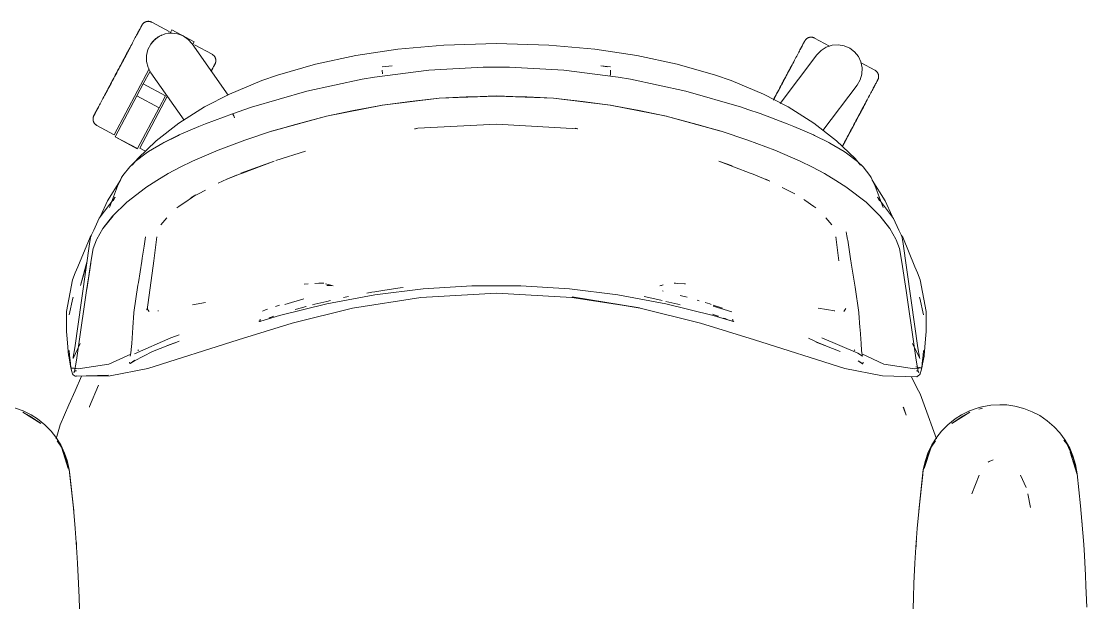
# Model space of a CAD drawing. Header units: millimetres. Extents: x 79795 to 317870, y -36033 to 97293.
# Drawn here: x 165302 to 165894, y 22833 to 23156 of the extents above; entities that cross this region are included whole.
import ezdxf

# ---------------------------------------------------------------- set-up
doc = ezdxf.new("R2010")
doc.units = ezdxf.units.MM
doc.header["$MEASUREMENT"] = 0
doc.layers.add('G-IMPT', color=8, linetype='CONTINUOUS', lineweight=9)
doc.layers.add('I-FURN', color=8, linetype='CONTINUOUS', lineweight=9)

msp = doc.modelspace()

# ---------------------------------------------------------------- linework, layer by layer
at = {"layer": 'G-IMPT'}
for p, q in [((165511.24, 23140.75), (165536.81, 23143.01)), ((165536.81, 23143.01), (165565.95, 23143.86)), ((165565.95, 23143.86), (165595.09, 23143.01)), ((165595.09, 23143.01), (165620.66, 23140.75)), ((165465.45, 23132.44), (165487.82, 23137.26)), ((165487.82, 23137.26), (165511.24, 23140.75)), ((165620.66, 23140.75), (165644.08, 23137.26)), ((165666.44, 23132.44), (165644.08, 23137.26)), ((165444.21, 23126.27), (165465.45, 23132.44)), ((165502.53, 23130.85), (165507.95, 23131.5)), ((165558.64, 23130.62), (165528.43, 23129.01)), ((165558.64, 23130.62), (165565.95, 23130.72)), ((165573.26, 23130.62), (165565.95, 23130.72)), ((165573.26, 23130.62), (165603.46, 23129.01)), ((165629.36, 23130.85), (165623.95, 23131.5)), ((165627.72, 23130.93), (165623.95, 23131.5)), ((165687.69, 23126.27), (165666.44, 23132.44)), ((165444.21, 23126.27), (165435.48, 23123.19)), ((165460.55, 23117.35), (165491.34, 23124.01)), ((165498.26, 23125.2), (165491.34, 23124.01)), ((165528.43, 23129.01), (165498.26, 23125.2)), ((165502.58, 23126.99), (165502.5, 23129.08)), ((165502.5, 23129.08), (165502.5, 23128.97)), ((165603.46, 23129.01), (165633.63, 23125.2)), ((165629.28, 23125.75), (165629.32, 23126.99)), ((165629.4, 23129.08), (165629.32, 23126.99)), ((165629.4, 23129.08), (165629.39, 23128.97)), ((165633.63, 23125.2), (165640.55, 23124.01)), ((165640.55, 23124.01), (165671.34, 23117.35)), ((165696.42, 23123.19), (165687.69, 23126.27)), ((165435.48, 23123.19), (165417.5, 23115.68)), ((165696.42, 23123.19), (165714.39, 23115.68)), ((165403.73, 23108.59), (165417.5, 23115.68)), ((165460.55, 23117.35), (165429.73, 23108.4)), ((165534.13, 23113.49), (165502.54, 23109.66)), ((165534.17, 23113.45), (165502.62, 23109.66)), ((165534.17, 23113.45), (165518.1, 23111.61)), ((165534.13, 23113.49), (165565.95, 23114.82)), ((165534.17, 23113.45), (165565.95, 23114.59)), ((165549.07, 23114.12), (165534.17, 23113.45)), ((165549.07, 23114.12), (165565.95, 23114.59)), ((165565.95, 23114.82), (165597.77, 23113.49)), ((165597.73, 23113.45), (165565.95, 23114.59)), ((165582.83, 23114.12), (165565.95, 23114.59)), ((165597.73, 23113.45), (165582.83, 23114.12)), ((165613.8, 23111.61), (165597.73, 23113.45)), ((165597.73, 23113.45), (165629.28, 23109.66)), ((165597.77, 23113.49), (165629.36, 23109.66)), ((165702.17, 23108.4), (165671.34, 23117.35)), ((165714.39, 23115.68), (165728.17, 23108.59)), ((165389.43, 23099.61), (165403.73, 23108.59)), ((165419.19, 23104.8), (165426.12, 23107.21)), ((165429.73, 23108.4), (165426.12, 23107.21)), ((165471.49, 23103.49), (165502.62, 23109.66)), ((165471.49, 23103.49), (165502.54, 23109.66)), ((165471.49, 23103.49), (165486.51, 23106.56)), ((165502.62, 23109.66), (165486.51, 23106.56)), ((165502.62, 23109.66), (165518.1, 23111.61)), ((165613.8, 23111.61), (165629.28, 23109.66)), ((165629.28, 23109.66), (165645.39, 23106.56)), ((165629.28, 23109.66), (165660.52, 23103.45)), ((165660.52, 23103.45), (165629.36, 23109.66)), ((165660.41, 23103.49), (165645.39, 23106.56)), ((165702.17, 23108.4), (165705.78, 23107.21)), ((165712.6, 23104.87), (165705.78, 23107.21)), ((165728.17, 23108.59), (165742.47, 23099.61)), ((165404.23, 23099.27), (165419.19, 23104.84)), ((165419.19, 23104.84), (165419.32, 23104.8)), ((165419.32, 23104.8), (165419.19, 23104.8)), ((165419.32, 23104.8), (165419.59, 23104.4)), ((165419.32, 23104.8), (165419.37, 23104.79)), ((165419.59, 23104.4), (165419.37, 23104.79)), ((165419.97, 23103.57), (165419.59, 23104.4)), ((165419.69, 23104.22), (165419.59, 23104.4)), ((165419.97, 23103.57), (165419.69, 23104.22)), ((165419.97, 23103.57), (165420.4, 23102.52)), ((165419.97, 23103.57), (165420.17, 23103.11)), ((165420.4, 23102.52), (165420.17, 23103.11)), ((165471.49, 23103.49), (165440.99, 23095.1)), ((165471.49, 23103.49), (165441.08, 23095.06)), ((165454.24, 23098.83), (165471.49, 23103.49)), ((165677.65, 23098.83), (165660.41, 23103.49)), ((165660.41, 23103.49), (165690.82, 23095.06)), ((165660.41, 23103.49), (165690.91, 23095.1)), ((165712.6, 23104.87), (165727.67, 23099.27)), ((165389.43, 23099.61), (165376.83, 23089.81)), ((165389.59, 23093.02), (165400.55, 23097.79)), ((165400.55, 23097.79), (165404.23, 23099.27)), ((165440.99, 23095.1), (165426.08, 23090.1)), ((165454.24, 23098.83), (165441.08, 23095.06)), ((165522.22, 23096.72), (165520.44, 23096.46)), ((165520.67, 23096.44), (165520.92, 23096.49)), ((165522.22, 23096.72), (165520.92, 23096.49)), ((165565.95, 23099.05), (165522.22, 23096.72)), ((165565.95, 23098.99), (165522.22, 23096.72)), ((165565.95, 23098.99), (165611.29, 23096.49)), ((165611.29, 23096.49), (165609.68, 23096.72)), ((165609.68, 23096.72), (165610.98, 23096.49)), ((165611.23, 23096.44), (165610.98, 23096.49)), ((165677.65, 23098.83), (165690.82, 23095.06)), ((165705.82, 23090.1), (165690.91, 23095.1)), ((165731.35, 23097.79), (165727.67, 23099.27)), ((165742.31, 23093.02), (165731.35, 23097.79)), ((165742.47, 23099.61), (165755.07, 23089.81)), ((165366.54, 23079.85), (165376.83, 23089.81)), ((165380.53, 23088.49), (165372.54, 23083.76)), ((165389.59, 23093.02), (165380.53, 23088.49)), ((165389.14, 23092.8), (165380.53, 23088.49)), ((165380.53, 23088.49), (165381.13, 23088.79)), ((165389.59, 23093.02), (165381.13, 23088.79)), ((165389.14, 23092.8), (165389.59, 23093.02)), ((165411.2, 23084.64), (165426.08, 23090.1)), ((165705.82, 23090.1), (165720.7, 23084.64)), ((165742.31, 23093.02), (165742.75, 23092.8)), ((165750.76, 23088.79), (165742.75, 23092.8)), ((165750.76, 23088.79), (165751.36, 23088.49)), ((165751.36, 23088.49), (165759.36, 23083.76)), ((165765.36, 23079.85), (165755.07, 23089.81)), ((165365.12, 23078.18), (165371.25, 23082.89)), ((165371.25, 23082.89), (165372.54, 23083.76)), ((165411.2, 23084.64), (165396.97, 23078.46)), ((165459.81, 23084.04), (165443.32, 23078.78)), ((165459.81, 23084.04), (165456.37, 23082.96)), ((165720.7, 23084.64), (165734.93, 23078.46)), ((165760.65, 23082.89), (165759.36, 23083.76)), ((165766.78, 23078.18), (165760.65, 23082.89)), ((165365.12, 23078.18), (165362.09, 23075.28)), ((165363.54, 23076.17), (165366.54, 23079.85)), ((165390.24, 23075.07), (165396.97, 23078.46)), ((165442.33, 23078.51), (165423.93, 23071.69)), ((165442.33, 23078.51), (165424.88, 23071.79)), ((165689.57, 23078.51), (165697, 23075.78)), ((165689.57, 23078.51), (165707.01, 23071.79)), ((165741.65, 23075.07), (165734.93, 23078.46)), ((165765.36, 23079.85), (165768.36, 23076.17)), ((165769.81, 23075.28), (165766.78, 23078.18)), ((165357.62, 23069.28), (165358.23, 23070.42)), ((165358.23, 23070.42), (165362.09, 23075.28)), ((165377.23, 23067.74), (165383.45, 23071.5)), ((165390.24, 23075.07), (165383.45, 23071.5)), ((165416.08, 23068.41), (165423.16, 23071.13)), ((165416.08, 23068.41), (165421.52, 23070.72)), ((165424.88, 23071.79), (165423.16, 23071.13)), ((165707.01, 23071.79), (165708.74, 23071.13)), ((165708.74, 23071.13), (165718.07, 23067.41)), ((165741.65, 23075.07), (165748.44, 23071.5)), ((165754.67, 23067.74), (165748.44, 23071.5)), ((165773.67, 23070.42), (165769.81, 23075.28)), ((165773.67, 23070.42), (165774.28, 23069.28)), ((165356.92, 23067.93), (165349.8, 23056.48)), ((165350.86, 23052.71), (165355.37, 23064.62)), ((165356.44, 23066.84), (165355.37, 23064.62)), ((165357.62, 23069.28), (165356.44, 23066.84)), ((165356.92, 23067.93), (165357.42, 23068.69)), ((165377.23, 23067.74), (165371.13, 23063.85)), ((165411.23, 23066.21), (165416.08, 23068.41)), ((165718.07, 23067.41), (165715.82, 23068.41)), ((165754.67, 23067.74), (165760.77, 23063.85)), ((165774.28, 23069.28), (165775.46, 23066.84)), ((165782.1, 23056.48), (165774.97, 23067.93)), ((165775.46, 23066.84), (165776.53, 23064.62)), ((165781.04, 23052.71), (165776.53, 23064.62)), ((165360.44, 23055.66), (165370.87, 23063.68)), ((165370.87, 23063.68), (165371.13, 23063.85)), ((165398.86, 23059.65), (165395.1, 23057.1)), ((165404.19, 23062.34), (165396.08, 23058.15)), ((165398.86, 23059.65), (165396.08, 23058.15)), ((165731.9, 23060.23), (165724.93, 23063.78)), ((165760.77, 23063.85), (165761.03, 23063.68)), ((165771.46, 23055.66), (165761.03, 23063.68)), ((165354.09, 23058.37), (165345.18, 23046.72)), ((165349.8, 23056.48), (165345.82, 23047.85)), ((165352.53, 23047.93), (165360.44, 23055.66)), ((165354.09, 23058.37), (165352.98, 23056.42)), ((165389.39, 23053.21), (165388.29, 23052.46)), ((165394.52, 23056.7), (165389.39, 23053.21)), ((165395.1, 23057.1), (165394.52, 23056.7)), ((165737.38, 23056.7), (165736.8, 23057.1)), ((165742.51, 23053.21), (165737.38, 23056.7)), ((165742.51, 23053.21), (165743.61, 23052.46)), ((165771.46, 23055.66), (165779.36, 23047.93)), ((165777.81, 23058.37), (165778.97, 23056.33)), ((165777.81, 23058.37), (165786.75, 23046.66)), ((165786.08, 23047.85), (165782.1, 23056.48)), ((165345.18, 23046.72), (165342.11, 23040.14)), ((165352.53, 23047.93), (165347.12, 23040.96)), ((165347.44, 23041.19), (165352.84, 23048.14)), ((165352.84, 23048.14), (165350.03, 23044.56)), ((165382.76, 23046.94), (165379.42, 23043.03)), ((165749.14, 23046.94), (165752.48, 23043.03)), ((165779.06, 23048.14), (165784.46, 23041.19)), ((165779.06, 23048.14), (165781.87, 23044.56)), ((165784.78, 23040.96), (165779.36, 23047.93)), ((165789.79, 23040.14), (165786.75, 23046.66)), ((165347.12, 23040.96), (165343.83, 23035.13)), ((165347.44, 23041.19), (165350.03, 23044.56)), ((165784.46, 23041.19), (165781.87, 23044.56)), ((165784.78, 23040.96), (165788.07, 23035.13)), ((165340.06, 23036.22), (165333.26, 23019.77)), ((165339.9, 23033.78), (165340.54, 23036.77)), ((165340.83, 23037.39), (165340.06, 23036.22)), ((165342.11, 23040.14), (165340.54, 23036.77)), ((165343.61, 23034.71), (165343.83, 23035.13)), ((165370.12, 23031.27), (165370.87, 23036.34)), ((165375.48, 23023.08), (165377.25, 23036.44)), ((165377.25, 23036.44), (165377.11, 23035.97)), ((165756.42, 23023.08), (165754.64, 23036.44)), ((165754.64, 23036.44), (165754.79, 23035.97)), ((165760.34, 23039.12), (165760.8, 23036.96)), ((165760.8, 23036.96), (165761.23, 23034.97)), ((165761.3, 23034.51), (165761.23, 23034.97)), ((165788.07, 23035.13), (165788.29, 23034.71)), ((165789.79, 23040.14), (165791.35, 23036.77)), ((165791.07, 23037.39), (165791.84, 23036.22)), ((165792, 23033.78), (165791.35, 23036.77)), ((165791.84, 23036.22), (165798.64, 23019.77)), ((165333.22, 22986.57), (165339.9, 23033.78)), ((165341.86, 23029.91), (165340.56, 23022.24)), ((165343.61, 23034.71), (165341.86, 23029.91)), ((165370.12, 23031.27), (165369.06, 23024.43)), ((165763.1, 23022.78), (165761.3, 23034.51)), ((165790.04, 23029.91), (165788.29, 23034.71)), ((165790.04, 23029.91), (165791.34, 23022.24)), ((165798.68, 22986.57), (165792, 23033.78)), ((165369.06, 23024.43), (165368.8, 23022.77)), ((165375.48, 23023.08), (165371.74, 22995.75)), ((165333.26, 23019.77), (165331.87, 23016.4)), ((165334.77, 23009.36), (165338.28, 23022.31)), ((165334.77, 23009.36), (165338.02, 23020.86)), ((165338.17, 23006.48), (165340.49, 23021.67)), ((165338.26, 23007.08), (165340.56, 23022.24)), ((165338.26, 23007.08), (165340.49, 23021.67)), ((165366.93, 23011), (165368.8, 23022.77)), ((165763.1, 23022.78), (165763.2, 23022.17)), ((165763.28, 23021.66), (165763.2, 23022.17)), ((165765.39, 23008.31), (165763.28, 23021.66)), ((165793.73, 23006.48), (165791.34, 23022.24)), ((165798.64, 23019.77), (165800.03, 23016.4)), ((165327.04, 22994.85), (165330.28, 23012.54)), ((165330.28, 23012.54), (165331.87, 23016.4)), ((165801.62, 23012.54), (165800.03, 23016.4)), ((165804.86, 22994.85), (165801.62, 23012.54)), ((165338.17, 23006.48), (165333.61, 22975.6)), ((165364.48, 22994.24), (165366.68, 23009.45)), ((165366.68, 23009.45), (165366.93, 23011)), ((165461.23, 23010.19), (165459.14, 23009.98)), ((165470.08, 23010.59), (165465.02, 23010.5)), ((165465.02, 23010.5), (165467.3, 23010.58)), ((165470.08, 23010.59), (165467.3, 23010.58)), ((165473.19, 23009.74), (165471.03, 23010.34)), ((165471.92, 23009.31), (165471.78, 23009.3)), ((165474.09, 23009.27), (165471.78, 23009.3)), ((165475.14, 23009.05), (165473.19, 23009.74)), ((165474.09, 23009.27), (165475.14, 23009.05)), ((165493.87, 23005.07), (165496.77, 23005.62)), ((165498.4, 23005.87), (165496.77, 23005.62)), ((165498.4, 23004.1), (165525.32, 23007.39)), ((165504.03, 23006.72), (165498.4, 23005.87)), ((165504.03, 23006.72), (165512.55, 23008.01)), ((165512.55, 23008.01), (165514.21, 23008.2)), ((165552.39, 23009.05), (165525.32, 23007.39)), ((165552.39, 23009.05), (165579.51, 23009.05)), ((165579.51, 23009.05), (165606.58, 23007.39)), ((165633.5, 23004.1), (165606.58, 23007.39)), ((165656.76, 23009.05), (165658.71, 23009.74)), ((165656.76, 23009.05), (165657.81, 23009.27)), ((165658.36, 23006.38), (165658.77, 23006.25)), ((165664.85, 23010.59), (165665.55, 23010.58)), ((165666.92, 23010.48), (165665.55, 23010.58)), ((165666.92, 23010.48), (165670.63, 23010.21)), ((165670.63, 23010.21), (165671.11, 23010.17)), ((165765.39, 23008.31), (165767.42, 22994.24)), ((165798.29, 22975.6), (165793.73, 23006.48)), ((165328.45, 22992.98), (165330.49, 23002.29)), ((165330.49, 23002.29), (165330.65, 23002.86)), ((165404.28, 22999.93), (165397.02, 22998.51)), ((165448.33, 22998.85), (165458.98, 23001.83)), ((165464.99, 22998.93), (165471.75, 23000.49)), ((165471.73, 22999.16), (165498.4, 23004.1)), ((165473.72, 23000.94), (165471.75, 23000.49)), ((165483.77, 23003.14), (165480.95, 23002.6)), ((165486.05, 22996.7), (165523.96, 23002.7)), ((165523.96, 23002.7), (165565.95, 23005.06)), ((165607.94, 23002.7), (165565.95, 23005.06)), ((165607.94, 23002.7), (165645.47, 22996.96)), ((165645.85, 22996.7), (165608.11, 23002.96)), ((165608.11, 23002.96), (165645.47, 22996.96)), ((165660.17, 22999.16), (165633.5, 23004.1)), ((165648.12, 23003.12), (165650.76, 23002.64)), ((165650.76, 23002.64), (165658.18, 23000.94)), ((165660.15, 23000.48), (165666.9, 22998.93)), ((165671.98, 23002.79), (165668.12, 23003.78)), ((165671.98, 23002.79), (165670.46, 23003.18)), ((165678.77, 23000.88), (165677.66, 23001.21)), ((165684.56, 22999.1), (165682.07, 22999.89)), ((165801.41, 23002.29), (165801.25, 23002.86)), ((165803.45, 22992.98), (165801.41, 23002.29)), ((165327.04, 22994.85), (165327.01, 22987.88)), ((165364.46, 22994.16), (165363.85, 22985.91)), ((165364.48, 22994.24), (165364.46, 22994.16)), ((165372.85, 22994.89), (165371.61, 22996.46)), ((165371.65, 22996.25), (165371.69, 22996.01)), ((165371.74, 22995.75), (165371.69, 22996.01)), ((165377.8, 22995.25), (165378.15, 22995.29)), ((165437.66, 22995.74), (165436, 22995.13)), ((165437.66, 22995.74), (165438.67, 22996.12)), ((165445.42, 22998.46), (165443.21, 22997.73)), ((165471.73, 22999.16), (165445.41, 22992.62)), ((165486.05, 22996.7), (165452.36, 22988.39)), ((165454.84, 22996.2), (165454.15, 22995.99)), ((165458.84, 22997.31), (165454.84, 22996.2)), ((165458.84, 22997.31), (165459.98, 22997.63)), ((165459.98, 22997.63), (165460.16, 22997.68)), ((165464.99, 22998.93), (165463.7, 22998.6)), ((165679.53, 22988.39), (165645.85, 22996.7)), ((165660.17, 22999.16), (165686.49, 22992.62)), ((165666.9, 22998.93), (165668.19, 22998.59)), ((165685.34, 22998.85), (165684.56, 22999.1)), ((165686.48, 22993.25), (165686.03, 22993.4)), ((165688.78, 22997.7), (165686.48, 22998.47)), ((165686.48, 22997.81), (165696.91, 22994.78)), ((165688.78, 22997.7), (165689.5, 22997.45)), ((165691.66, 22996.69), (165689.5, 22997.45)), ((165754.1, 22995.25), (165744.93, 22996.65)), ((165754.1, 22995.25), (165753.75, 22995.29)), ((165759.04, 22994.89), (165760.32, 22996.53)), ((165767.43, 22994.16), (165767.42, 22994.24)), ((165767.43, 22994.16), (165768.05, 22985.91)), ((165804.86, 22994.85), (165804.89, 22987.88)), ((165327.01, 22983.71), (165327.01, 22987.88)), ((165422.39, 22979.21), (165452.36, 22988.39)), ((165433.96, 22989.43), (165434.19, 22989.35)), ((165434.19, 22989.35), (165434.42, 22989.4)), ((165434.73, 22990.44), (165434.34, 22989.83)), ((165434.42, 22989.4), (165434.71, 22989.48)), ((165434.73, 22990.44), (165434.58, 22990.23)), ((165434.71, 22989.48), (165434.98, 22989.54)), ((165445.41, 22992.62), (165434.98, 22989.54)), ((165440.21, 22991.46), (165439.55, 22991.22)), ((165440.21, 22991.46), (165442.31, 22992.2)), ((165679.53, 22988.39), (165709.51, 22979.21)), ((165686.48, 22993.25), (165688.71, 22992.51)), ((165686.49, 22992.62), (165697.71, 22989.35)), ((165686.49, 22992.62), (165697.02, 22989.56)), ((165686.49, 22992.62), (165697.31, 22989.5)), ((165689.51, 22992.22), (165688.71, 22992.51)), ((165692.26, 22991.24), (165693.23, 22990.89)), ((165693.23, 22990.89), (165694.3, 22990.49)), ((165697.02, 22989.56), (165697.31, 22989.5)), ((165697.17, 22990.44), (165697.55, 22989.83)), ((165697.17, 22990.44), (165697.32, 22990.23)), ((165697.71, 22989.35), (165697.95, 22989.48)), ((165804.89, 22987.88), (165804.89, 22983.71)), ((165327.35, 22979.75), (165327.01, 22983.71)), ((165333.22, 22986.57), (165331.78, 22975.9)), ((165363.21, 22977.07), (165363.85, 22985.91)), ((165389.55, 22981.94), (165384.97, 22980.19)), ((165768.05, 22985.91), (165768.12, 22984.93)), ((165768.12, 22984.93), (165768.69, 22977.07)), ((165798.68, 22986.57), (165800.11, 22975.9)), ((165804.55, 22979.75), (165804.89, 22983.71)), ((165327.35, 22979.75), (165328.16, 22970.43)), ((165334.6, 22977.15), (165330.59, 22968.72)), ((165331.57, 22974.61), (165331.78, 22975.9)), ((165333.61, 22975.6), (165332.5, 22967.75)), ((165363.21, 22977.07), (165362.96, 22973.66)), ((165384.97, 22980.19), (165364.81, 22971.27)), ((165422.39, 22979.21), (165372.15, 22963.22)), ((165374.86, 22972.64), (165383.33, 22975.9)), ((165388.23, 22977.91), (165383.13, 22975.89)), ((165383.13, 22975.89), (165386.66, 22977.29)), ((165383.33, 22975.9), (165388.23, 22977.91)), ((165388.23, 22977.91), (165389.65, 22978.47)), ((165709.51, 22979.21), (165759.75, 22963.22)), ((165746.19, 22976.92), (165739.47, 22979.96)), ((165748.77, 22975.89), (165743.65, 22977.92)), ((165748.56, 22975.9), (165743.67, 22977.91)), ((165743.67, 22977.91), (165748.77, 22975.89)), ((165766.91, 22971.76), (165746.93, 22980.19)), ((165748.56, 22975.9), (165757.03, 22972.64)), ((165768.69, 22977.07), (165768.98, 22973.19)), ((165801.31, 22968.72), (165797.32, 22977.12)), ((165799.4, 22967.75), (165798.29, 22975.6)), ((165800.33, 22974.61), (165800.11, 22975.9)), ((165803.74, 22970.43), (165804.55, 22979.75)), ((165328.16, 22970.43), (165328.2, 22969.96)), ((165329.01, 22965.71), (165328.2, 22969.96)), ((165328.68, 22970.6), (165328.46, 22973.19)), ((165328.68, 22970.6), (165329.19, 22965.91)), ((165330.74, 22969.58), (165331.57, 22974.61)), ((165350.49, 22965.65), (165362.78, 22971.24)), ((165362.33, 22969.99), (165362.61, 22970.76)), ((165362.63, 22970.83), (165362.61, 22970.76)), ((165362.92, 22973.29), (165362.63, 22970.83)), ((165362.92, 22973.29), (165362.96, 22973.66)), ((165374.86, 22972.64), (165364.76, 22967.36)), ((165366.98, 22973.65), (165366.71, 22973.21)), ((165765.19, 22973.21), (165764.92, 22973.65)), ((165769.57, 22970), (165766.91, 22971.76)), ((165768.99, 22973.11), (165768.98, 22973.19)), ((165768.99, 22973.11), (165769.28, 22970.73)), ((165781.41, 22965.65), (165769.06, 22971.26)), ((165769.29, 22970.72), (165769.28, 22970.73)), ((165769.29, 22970.72), (165769.57, 22970)), ((165800.33, 22974.61), (165801.16, 22969.58)), ((165802.71, 22965.91), (165803.22, 22970.6)), ((165803.7, 22969.96), (165802.89, 22965.71)), ((165803.22, 22970.6), (165803.44, 22973.19)), ((165803.74, 22970.43), (165803.7, 22969.96)), ((165329.01, 22965.71), (165329.45, 22963.38)), ((165329.27, 22965.3), (165329.19, 22965.91)), ((165329.27, 22965.3), (165329.8, 22962.02)), ((165330.59, 22968.72), (165330.74, 22969.58)), ((165331.39, 22961.48), (165332.5, 22967.75)), ((165350.49, 22965.65), (165333.45, 22962.94)), ((165362.02, 22966.73), (165362.17, 22966.04)), ((165362.17, 22966.04), (165362.3, 22966.01)), ((165362.3, 22966.01), (165365, 22967.85)), ((165362.3, 22966.01), (165364.76, 22967.36)), ((165362.3, 22966.01), (165362.47, 22965.98)), ((165769.58, 22965.79), (165767.12, 22967.38)), ((165767.12, 22967.38), (165769.6, 22965.85)), ((165769.6, 22965.85), (165767.13, 22967.34)), ((165769.58, 22965.79), (165769.6, 22965.85)), ((165769.88, 22966.73), (165769.6, 22965.85)), ((165781.41, 22965.65), (165798.45, 22962.94)), ((165799.16, 22964.11), (165802.03, 22963.62)), ((165799.16, 22964.11), (165802.44, 22963.38)), ((165800.51, 22961.48), (165799.4, 22967.75)), ((165801.31, 22968.72), (165801.16, 22969.58)), ((165802.63, 22965.3), (165802.09, 22962.02)), ((165802.89, 22965.71), (165802.44, 22963.38)), ((165802.63, 22965.3), (165802.71, 22965.91)), ((165333.41, 22963), (165329.45, 22963.38)), ((165329.8, 22962.02), (165330.35, 22960.15)), ((165329.86, 22963.62), (165333.41, 22963)), ((165329.86, 22963.62), (165333.45, 22962.94)), ((165330.68, 22959.62), (165330.35, 22960.15)), ((165330.68, 22959.62), (165331.17, 22959.24)), ((165331.56, 22962.1), (165331, 22961.01)), ((165331.4, 22961.51), (165331, 22961.01)), ((165331.74, 22958.85), (165331.17, 22959.24)), ((165331.56, 22962.1), (165331.39, 22961.48)), ((165331.94, 22961.83), (165331.4, 22961.51)), ((165331.73, 22950.82), (165335.3, 22958.99)), ((165331.74, 22958.85), (165332.61, 22959.04)), ((165350.3, 22959.46), (165331.86, 22958.88)), ((165331.86, 22958.88), (165332.32, 22958.98)), ((165331.94, 22961.83), (165332.44, 22961.91)), ((165350.3, 22959.46), (165332.32, 22958.98)), ((165351.19, 22959.02), (165332.32, 22958.98)), ((165332.32, 22958.98), (165332.5, 22959.01)), ((165332.61, 22959.04), (165332.5, 22959.01)), ((165372.15, 22963.22), (165351.19, 22959.02)), ((165780.71, 22959.02), (165759.75, 22963.22)), ((165780.71, 22959.02), (165799.69, 22958.64)), ((165796.5, 22958.7), (165800.65, 22950.8)), ((165802.03, 22963.62), (165798.45, 22962.94)), ((165799.46, 22961.91), (165799.96, 22961.83)), ((165799.69, 22958.64), (165800.73, 22959.24)), ((165800.5, 22961.51), (165799.96, 22961.83)), ((165800.1, 22959.11), (165800.73, 22959.24)), ((165800.1, 22959.11), (165800.65, 22959.22)), ((165800.34, 22962.1), (165800.51, 22961.48)), ((165800.34, 22962.1), (165800.9, 22961.01)), ((165800.5, 22961.51), (165800.9, 22961.01)), ((165800.73, 22959.24), (165800.65, 22959.22)), ((165801.22, 22959.62), (165800.73, 22959.24)), ((165801.54, 22960.15), (165801.22, 22959.62)), ((165801.54, 22960.15), (165802.09, 22962.02)), ((165344.76, 22953.88), (165339.84, 22942.02)), ((165328.31, 22942.98), (165331.73, 22950.82)), ((165800.65, 22950.8), (165801.57, 22949.04)), ((165803.76, 22943.07), (165801.57, 22949.04)), ((165302.8, 22939.63), (165298.03, 22941.34)), ((165323.45, 22931.86), (165328.31, 22942.98)), ((165339.73, 22941.76), (165339.84, 22942.02)), ((165792.17, 22941.76), (165793.8, 22937.3)), ((165792.17, 22941.76), (165792.42, 22941.18)), ((165793.8, 22937.3), (165792.42, 22941.18)), ((165810.7, 22924.13), (165803.76, 22943.07)), ((165829.03, 22939.63), (165833.8, 22941.34)), ((165835.93, 22941.91), (165833.8, 22941.34)), ((165834.24, 22940.54), (165836.27, 22941.16)), ((165840.88, 22942.79), (165835.93, 22941.91)), ((165845.92, 22943.08), (165840.88, 22942.79)), ((165845.92, 22943.08), (165849.76, 22942.91)), ((165854.28, 22942.26), (165849.76, 22942.91)), ((165854.28, 22942.26), (165859.14, 22941)), ((165863.86, 22939.17), (165859.14, 22941)), ((165302.71, 22938.98), (165306.38, 22936.82)), ((165302.71, 22938.98), (165312.66, 22932.66)), ((165302.8, 22939.63), (165307.31, 22937.39)), ((165306.38, 22936.82), (165312.66, 22932.66)), ((165307.31, 22937.39), (165310.86, 22935.12)), ((165314.84, 22931.94), (165310.86, 22935.12)), ((165816.99, 22931.94), (165820.97, 22935.12)), ((165829.12, 22938.98), (165819.17, 22932.66)), ((165825.45, 22936.82), (165819.17, 22932.66)), ((165824.52, 22937.39), (165820.97, 22935.12)), ((165829.03, 22939.63), (165824.52, 22937.39)), ((165829.12, 22938.98), (165825.45, 22936.82)), ((165868.02, 22936.98), (165863.86, 22939.17)), ((165868.02, 22936.98), (165872.19, 22934.15)), ((165872.19, 22934.15), (165876.02, 22930.83)), ((165314.84, 22931.94), (165318.39, 22928.33)), ((165318.39, 22928.33), (165321.01, 22925.02)), ((165323.45, 22931.86), (165321.2, 22924.04)), ((165813.45, 22928.33), (165810.82, 22925.02)), ((165816.99, 22931.94), (165813.45, 22928.33)), ((165879.19, 22927.39), (165876.02, 22930.83)), ((165323.74, 22920.7), (165321.01, 22925.02)), ((165324.13, 22919.37), (165321.71, 22922.95)), ((165807.7, 22919.37), (165810.12, 22922.95)), ((165808.09, 22920.7), (165810.82, 22925.02)), ((165879.19, 22927.39), (165882.18, 22923.3)), ((165881.49, 22923.35), (165883.09, 22921.24)), ((165884.7, 22918.86), (165882.18, 22923.3)), ((165323.74, 22920.7), (165325.93, 22916.12)), ((165327.74, 22910.15), (165324.13, 22919.37)), ((165324.13, 22919.37), (165325.03, 22916.67)), ((165324.13, 22919.37), (165327.95, 22907.52)), ((165325.03, 22916.67), (165327.95, 22907.52)), ((165807.7, 22919.37), (165803.88, 22907.52)), ((165806.8, 22916.67), (165803.88, 22907.52)), ((165804.09, 22910.15), (165807.7, 22919.37)), ((165808.09, 22920.7), (165805.9, 22916.12)), ((165807.7, 22919.37), (165806.8, 22916.67)), ((165886.82, 22913.17), (165883.09, 22921.24)), ((165884.7, 22918.86), (165886.51, 22914.62)), ((165888.87, 22904.2), (165885.04, 22916.67)), ((165885.04, 22916.67), (165887.95, 22907.52)), ((165325.93, 22916.12), (165327.38, 22911.98)), ((165328.53, 22907.02), (165327.38, 22911.98)), ((165803.3, 22907.02), (165804.45, 22911.98)), ((165805.9, 22916.12), (165804.45, 22911.98)), ((165839.87, 22911.45), (165839.42, 22911.16)), ((165842.09, 22912.47), (165839.87, 22911.45)), ((165886.51, 22914.62), (165887.97, 22909.76)), ((165886.82, 22913.17), (165888.74, 22904.77)), ((165328.32, 22907.1), (165327.74, 22910.15)), ((165328.53, 22907.02), (165330.99, 22884.07)), ((165328.53, 22907.02), (165328.86, 22904.2)), ((165328.53, 22907.02), (165330.88, 22885.59)), ((165803.3, 22907.02), (165800.84, 22884.07)), ((165803.3, 22907.02), (165800.95, 22885.59)), ((165803.3, 22907.02), (165802.97, 22904.2)), ((165803.51, 22907.1), (165804.09, 22910.15)), ((165888.87, 22904.2), (165887.95, 22907.52)), ((165888.87, 22904.72), (165887.97, 22909.76)), ((165890.77, 22886.79), (165888.87, 22904.72)), ((165330.99, 22884.07), (165328.86, 22904.2)), ((165800.84, 22884.07), (165802.97, 22904.2)), ((165830.2, 22893.5), (165834.34, 22903.93)), ((165857.29, 22903.83), (165860.56, 22897.05)), ((165862.9, 22886), (165861.33, 22893.44)), ((165891.12, 22882.66), (165890.77, 22886.79)), ((165330.88, 22885.59), (165331.87, 22874.19)), ((165800.95, 22885.59), (165799.96, 22874.19)), ((165892.37, 22867.61), (165891.12, 22882.66)), ((165891.72, 22875.79), (165891.55, 22877.46)), ((165332.6, 22863.9), (165331.87, 22874.19)), ((165799.23, 22863.9), (165799.96, 22874.19)), ((165332.46, 22865.94), (165332.33, 22867.36)), ((165332.46, 22865.94), (165332.55, 22864.04)), ((165332.6, 22863.9), (165333.16, 22855.03)), ((165799.23, 22863.9), (165798.67, 22855.03)), ((165799.37, 22865.94), (165799.28, 22864.04)), ((165799.37, 22865.94), (165799.5, 22867.36)), ((165892.37, 22867.61), (165892.69, 22862.52)), ((165892.69, 22862.52), (165893.5, 22848.38)), ((165333.7, 22843.72), (165333.16, 22855.03)), ((165798.13, 22843.72), (165798.67, 22855.03)), ((165893.76, 22842.35), (165893.5, 22848.38)), ((165333.7, 22843.72), (165333.99, 22835.84)), ((165798.13, 22843.72), (165797.84, 22835.84)), ((165893.76, 22842.35), (165894.15, 22830.6)), ((165334.29, 22823.54), (165333.99, 22835.84)), ((165797.54, 22823.54), (165797.84, 22835.84)), ((165893.9, 22837.47), (165894.01, 22835.53)), ((165894.01, 22835.53), (165894.02, 22834.04))]:
    msp.add_line(p, q, dxfattribs=at)
at = {"layer": 'I-FURN'}
for p, q in [((165368.52, 23153.33), (165368.39, 23153.07)), ((165368.45, 23153.19), (165368.58, 23153.43)), ((165368.64, 23153.55), (165368.52, 23153.33)), ((165368.58, 23153.43), (165368.69, 23153.63)), ((165368.74, 23153.73), (165368.64, 23153.55)), ((165368.69, 23153.63), (165368.77, 23153.79)), ((165368.81, 23153.87), (165368.74, 23153.73)), ((165368.77, 23153.79), (165368.84, 23153.92)), ((165368.86, 23153.97), (165368.81, 23153.87)), ((165368.84, 23153.92), (165368.88, 23154)), ((165368.9, 23154.03), (165368.86, 23153.97)), ((165368.88, 23154), (165368.9, 23154.04)), ((165368.9, 23154.04), (165368.91, 23154.05)), ((165368.91, 23154.05), (165368.9, 23154.03)), ((165368.91, 23154.05), (165368.99, 23154.19)), ((165368.99, 23154.19), (165369.07, 23154.32)), ((165369.07, 23154.32), (165369.16, 23154.46)), ((165369.16, 23154.46), (165369.25, 23154.59)), ((165369.25, 23154.59), (165369.35, 23154.72)), ((165369.35, 23154.72), (165369.46, 23154.84)), ((165369.46, 23154.84), (165369.57, 23154.96)), ((165369.57, 23154.96), (165369.68, 23155.07)), ((165369.68, 23155.07), (165369.8, 23155.18)), ((165369.8, 23155.18), (165369.92, 23155.28)), ((165369.92, 23155.28), (165370.05, 23155.38)), ((165370.05, 23155.38), (165370.18, 23155.48)), ((165370.18, 23155.48), (165370.32, 23155.56)), ((165370.32, 23155.56), (165370.46, 23155.65)), ((165370.46, 23155.65), (165370.6, 23155.73)), ((165370.6, 23155.73), (165370.74, 23155.8)), ((165370.74, 23155.8), (165370.89, 23155.86)), ((165370.89, 23155.86), (165371.04, 23155.92)), ((165371.04, 23155.92), (165371.19, 23155.98)), ((165371.19, 23155.98), (165371.34, 23156.03)), ((165371.34, 23156.03), (165371.5, 23156.07)), ((165371.5, 23156.07), (165371.66, 23156.1)), ((165371.66, 23156.1), (165371.82, 23156.13)), ((165371.82, 23156.13), (165371.97, 23156.15)), ((165371.97, 23156.15), (165372.14, 23156.17)), ((165372.14, 23156.17), (165372.3, 23156.18)), ((165372.3, 23156.18), (165372.46, 23156.18)), ((165372.46, 23156.18), (165372.62, 23156.18)), ((165372.62, 23156.18), (165372.78, 23156.17)), ((165372.78, 23156.17), (165372.94, 23156.16)), ((165372.94, 23156.16), (165373.1, 23156.13)), ((165373.1, 23156.13), (165373.26, 23156.11)), ((165373.26, 23156.11), (165373.42, 23156.07)), ((165373.42, 23156.07), (165373.57, 23156.03)), ((165373.57, 23156.03), (165373.73, 23155.98)), ((165373.73, 23155.98), (165373.88, 23155.93)), ((165373.88, 23155.93), (165374.03, 23155.87)), ((165374.03, 23155.87), (165374.17, 23155.8)), ((165374.17, 23155.8), (165374.32, 23155.73)), ((165374.32, 23155.73), (165374.36, 23155.71)), ((165384.04, 23150.56), (165374.36, 23155.71)), ((165365.59, 23147.81), (165365.23, 23147.13)), ((165365.93, 23148.46), (165365.59, 23147.81)), ((165366.26, 23149.07), (165365.93, 23148.46)), ((165366.57, 23149.66), (165366.26, 23149.07)), ((165366.41, 23149.34), (165366.71, 23149.91)), ((165366.87, 23150.21), (165366.57, 23149.66)), ((165366.71, 23149.91), (165366.99, 23150.45)), ((165367.14, 23150.72), (165366.87, 23150.21)), ((165366.99, 23150.45), (165367.26, 23150.95)), ((165367.4, 23151.21), (165367.14, 23150.72)), ((165367.26, 23150.95), (165367.51, 23151.42)), ((165367.63, 23151.65), (165367.4, 23151.21)), ((165367.51, 23151.42), (165367.74, 23151.85)), ((165367.85, 23152.06), (165367.63, 23151.65)), ((165367.74, 23151.85), (165367.95, 23152.24)), ((165368.05, 23152.44), (165367.85, 23152.06)), ((165367.95, 23152.24), (165368.13, 23152.59)), ((165368.23, 23152.77), (165368.05, 23152.44)), ((165368.13, 23152.59), (165368.3, 23152.91)), ((165368.39, 23153.07), (165368.23, 23152.77)), ((165368.3, 23152.91), (165368.45, 23153.19)), ((165377.92, 23147.48), (165375.14, 23145.19)), ((165376, 23146.03), (165378.76, 23147.96)), ((165378.76, 23147.96), (165381.91, 23149.18)), ((165381.91, 23149.18), (165385.25, 23149.61)), ((165384.04, 23150.56), (165383.84, 23150.19)), ((165384.87, 23149.98), (165385.61, 23151.37)), ((165384.91, 23150.07), (165384.87, 23149.98)), ((165384.87, 23149.98), (165385.62, 23149.58)), ((165385.25, 23149.61), (165388.6, 23149.23)), ((165397.97, 23144.8), (165385.61, 23151.37)), ((165388.6, 23149.23), (165391.77, 23148.05)), ((165391.77, 23148.05), (165394.55, 23146.15)), ((165740.13, 23147.28), (165740.29, 23147.31)), ((165740.29, 23147.31), (165740.45, 23147.34)), ((165740.45, 23147.34), (165740.61, 23147.35)), ((165740.61, 23147.35), (165740.77, 23147.36)), ((165740.77, 23147.36), (165740.93, 23147.37)), ((165740.93, 23147.37), (165741.09, 23147.36)), ((165741.09, 23147.36), (165741.25, 23147.35)), ((165741.25, 23147.35), (165741.41, 23147.34)), ((165741.41, 23147.34), (165741.57, 23147.31)), ((165741.57, 23147.31), (165741.73, 23147.29)), ((165362.31, 23141.63), (165361.84, 23140.76)), ((165362.76, 23142.49), (165362.31, 23141.63)), ((165363.21, 23143.33), (165362.76, 23142.49)), ((165363.64, 23144.14), (165363.21, 23143.33)), ((165364.06, 23144.93), (165363.64, 23144.14)), ((165364.46, 23145.69), (165364.06, 23144.93)), ((165364.85, 23146.42), (165364.46, 23145.69)), ((165365.23, 23147.13), (165364.85, 23146.42)), ((165372.23, 23140.49), (165373.78, 23143.49)), ((165373.78, 23143.49), (165376, 23146.03)), ((165375.14, 23145.19), (165373.98, 23143.77)), ((165394.55, 23146.15), (165396.81, 23143.64)), ((165396.81, 23143.64), (165416.83, 23115.05)), ((165397.97, 23144.8), (165397.23, 23143.41)), ((165397.23, 23143.41), (165397.27, 23143.49)), ((165407.86, 23137.9), (165398.17, 23143.05)), ((165735.34, 23141.39), (165735.04, 23140.84)), ((165735.18, 23141.09), (165735.47, 23141.63)), ((165735.61, 23141.9), (165735.34, 23141.39)), ((165735.47, 23141.63), (165735.73, 23142.13)), ((165735.87, 23142.39), (165735.61, 23141.9)), ((165735.73, 23142.13), (165735.98, 23142.6)), ((165736.11, 23142.83), (165735.87, 23142.39)), ((165735.98, 23142.6), (165736.21, 23143.03)), ((165736.32, 23143.24), (165736.11, 23142.83)), ((165736.21, 23143.03), (165736.42, 23143.42)), ((165736.52, 23143.62), (165736.32, 23143.24)), ((165736.42, 23143.42), (165736.61, 23143.77)), ((165736.7, 23143.95), (165736.52, 23143.62)), ((165736.61, 23143.77), (165736.78, 23144.09)), ((165736.86, 23144.25), (165736.7, 23143.95)), ((165736.78, 23144.09), (165736.92, 23144.37)), ((165737, 23144.51), (165736.86, 23144.25)), ((165736.92, 23144.37), (165737.05, 23144.61)), ((165737.11, 23144.73), (165737, 23144.51)), ((165737.05, 23144.61), (165737.16, 23144.81)), ((165737.21, 23144.91), (165737.11, 23144.73)), ((165737.16, 23144.81), (165737.25, 23144.98)), ((165737.28, 23145.05), (165737.21, 23144.91)), ((165737.25, 23144.98), (165737.31, 23145.1)), ((165737.34, 23145.15), (165737.28, 23145.05)), ((165737.31, 23145.1), (165737.35, 23145.18)), ((165737.37, 23145.21), (165737.34, 23145.15)), ((165737.35, 23145.18), (165737.38, 23145.22)), ((165737.38, 23145.23), (165737.37, 23145.21)), ((165737.38, 23145.23), (165737.46, 23145.37)), ((165737.38, 23145.22), (165737.38, 23145.23)), ((165737.46, 23145.37), (165737.54, 23145.51)), ((165737.54, 23145.51), (165737.63, 23145.64)), ((165737.63, 23145.64), (165737.73, 23145.77)), ((165737.73, 23145.77), (165737.83, 23145.9)), ((165737.83, 23145.9), (165737.93, 23146.02)), ((165737.93, 23146.02), (165738.04, 23146.14)), ((165738.04, 23146.14), (165738.16, 23146.25)), ((165738.16, 23146.25), (165738.27, 23146.36)), ((165738.27, 23146.36), (165738.4, 23146.46)), ((165738.4, 23146.46), (165738.52, 23146.56)), ((165738.52, 23146.56), (165738.66, 23146.66)), ((165738.66, 23146.66), (165738.79, 23146.74)), ((165738.79, 23146.74), (165738.93, 23146.83)), ((165738.93, 23146.83), (165739.07, 23146.91)), ((165739.07, 23146.91), (165739.21, 23146.98)), ((165739.21, 23146.98), (165739.36, 23147.04)), ((165739.36, 23147.04), (165739.51, 23147.1)), ((165739.51, 23147.1), (165739.66, 23147.16)), ((165739.66, 23147.16), (165739.82, 23147.21)), ((165739.82, 23147.21), (165739.97, 23147.25)), ((165739.97, 23147.25), (165740.13, 23147.28)), ((165741.73, 23147.29), (165741.89, 23147.25)), ((165741.89, 23147.25), (165742.04, 23147.21)), ((165742.04, 23147.21), (165742.2, 23147.16)), ((165742.2, 23147.16), (165742.35, 23147.11)), ((165742.35, 23147.11), (165742.5, 23147.05)), ((165742.5, 23147.05), (165742.65, 23146.98)), ((165742.65, 23146.98), (165742.79, 23146.91)), ((165742.79, 23146.91), (165742.83, 23146.89)), ((165751.24, 23142.42), (165742.83, 23146.89)), ((165746.54, 23140.01), (165749.39, 23141.81)), ((165749.39, 23141.81), (165752.59, 23142.87)), ((165752.59, 23142.87), (165755.96, 23143.14)), ((165755.96, 23143.14), (165759.29, 23142.59)), ((165759.29, 23142.59), (165762.39, 23141.27)), ((165358.58, 23134.62), (165359.1, 23135.59)), ((165359.37, 23136.12), (165358.86, 23135.15)), ((165359.1, 23135.59), (165359.61, 23136.56)), ((165359.88, 23137.07), (165359.37, 23136.12)), ((165359.61, 23136.56), (165360.11, 23137.51)), ((165360.38, 23138.02), (165359.88, 23137.07)), ((165360.11, 23137.51), (165360.61, 23138.45)), ((165360.88, 23138.95), (165360.38, 23138.02)), ((165360.61, 23138.45), (165361.1, 23139.37)), ((165361.36, 23139.86), (165360.88, 23138.95)), ((165361.1, 23139.37), (165361.59, 23140.28)), ((165361.84, 23140.76), (165361.36, 23139.86)), ((165371.44, 23137.21), (165372.23, 23140.49)), ((165371.47, 23133.84), (165371.44, 23137.21)), ((165407.86, 23137.9), (165408, 23137.82)), ((165408, 23137.82), (165408.13, 23137.74)), ((165408.13, 23137.74), (165408.27, 23137.65)), ((165408.27, 23137.65), (165408.4, 23137.55)), ((165408.4, 23137.55), (165408.53, 23137.45)), ((165408.53, 23137.45), (165408.65, 23137.35)), ((165408.65, 23137.35), (165408.77, 23137.24)), ((165408.77, 23137.24), (165408.88, 23137.13)), ((165408.88, 23137.13), (165408.99, 23137.01)), ((165408.99, 23137.01), (165409.09, 23136.88)), ((165409.09, 23136.88), (165409.19, 23136.76)), ((165409.19, 23136.76), (165409.29, 23136.63)), ((165409.29, 23136.63), (165409.37, 23136.49)), ((165409.37, 23136.49), (165409.46, 23136.35)), ((165409.46, 23136.35), (165409.54, 23136.21)), ((165409.54, 23136.21), (165409.61, 23136.07)), ((165409.61, 23136.07), (165409.67, 23135.92)), ((165409.67, 23135.92), (165409.73, 23135.77)), ((165409.73, 23135.77), (165409.79, 23135.62)), ((165409.79, 23135.62), (165409.84, 23135.46)), ((165409.84, 23135.46), (165409.88, 23135.31)), ((165723.8, 23110.51), (165744.2, 23137.58)), ((165732.53, 23136.11), (165732.11, 23135.32)), ((165732.93, 23136.87), (165732.53, 23136.11)), ((165733.33, 23137.6), (165732.93, 23136.87)), ((165733.7, 23138.31), (165733.33, 23137.6)), ((165734.06, 23138.99), (165733.7, 23138.31)), ((165734.41, 23139.64), (165734.06, 23138.99)), ((165734.73, 23140.25), (165734.41, 23139.64)), ((165735.04, 23140.84), (165734.73, 23140.25)), ((165734.88, 23140.53), (165735.18, 23141.09)), ((165744.2, 23137.58), (165746.54, 23140.01)), ((165762.39, 23141.27), (165765.08, 23139.24)), ((165765.08, 23139.24), (165767.21, 23136.62)), ((165767.21, 23136.62), (165768.65, 23133.57)), ((165372.99, 23129.78), (165353.53, 23093.17)), ((165355.4, 23128.64), (165355.93, 23129.64)), ((165356.22, 23130.19), (165355.69, 23129.18)), ((165355.93, 23129.64), (165356.47, 23130.65)), ((165356.75, 23131.19), (165356.22, 23130.19)), ((165356.47, 23130.65), (165357, 23131.65)), ((165357.28, 23132.19), (165356.75, 23131.19)), ((165357, 23131.65), (165357.53, 23132.65)), ((165357.81, 23133.18), (165357.28, 23132.19)), ((165357.53, 23132.65), (165358.06, 23133.64)), ((165358.34, 23134.17), (165357.81, 23133.18)), ((165358.06, 23133.64), (165358.58, 23134.62)), ((165358.86, 23135.15), (165358.34, 23134.17)), ((165372.3, 23130.57), (165371.47, 23133.84)), ((165373.88, 23127.59), (165372.3, 23130.57)), ((165408.01, 23129.61), (165407.76, 23129.13)), ((165407.88, 23129.35), (165408.12, 23129.82)), ((165408.25, 23130.06), (165408.01, 23129.61)), ((165408.12, 23129.82), (165408.35, 23130.25)), ((165408.47, 23130.47), (165408.25, 23130.06)), ((165408.35, 23130.25), (165408.56, 23130.64)), ((165408.67, 23130.84), (165408.47, 23130.47)), ((165408.56, 23130.64), (165408.75, 23131)), ((165408.84, 23131.17), (165408.67, 23130.84)), ((165408.75, 23131), (165408.92, 23131.32)), ((165409, 23131.47), (165408.84, 23131.17)), ((165408.92, 23131.32), (165409.07, 23131.6)), ((165409.14, 23131.73), (165409, 23131.47)), ((165409.07, 23131.6), (165409.2, 23131.84)), ((165409.26, 23131.95), (165409.14, 23131.73)), ((165409.2, 23131.84), (165409.3, 23132.04)), ((165409.35, 23132.13), (165409.26, 23131.95)), ((165409.3, 23132.04), (165409.39, 23132.2)), ((165409.43, 23132.27), (165409.35, 23132.13)), ((165409.39, 23132.2), (165409.45, 23132.32)), ((165409.48, 23132.37), (165409.43, 23132.27)), ((165409.45, 23132.32), (165409.5, 23132.4)), ((165409.51, 23132.43), (165409.48, 23132.37)), ((165409.5, 23132.4), (165409.52, 23132.44)), ((165409.52, 23132.45), (165409.51, 23132.43)), ((165409.54, 23132.49), (165409.52, 23132.45)), ((165409.52, 23132.44), (165409.52, 23132.45)), ((165409.61, 23132.63), (165409.54, 23132.49)), ((165409.68, 23132.78), (165409.61, 23132.63)), ((165409.74, 23132.93), (165409.68, 23132.78)), ((165409.79, 23133.08), (165409.74, 23132.93)), ((165409.84, 23133.24), (165409.79, 23133.08)), ((165409.88, 23133.39), (165409.84, 23133.24)), ((165409.88, 23135.31), (165409.91, 23135.15)), ((165409.92, 23133.55), (165409.88, 23133.39)), ((165409.91, 23135.15), (165409.94, 23134.99)), ((165409.94, 23133.71), (165409.92, 23133.55)), ((165409.94, 23134.99), (165409.96, 23134.83)), ((165409.97, 23133.87), (165409.94, 23133.71)), ((165409.96, 23134.83), (165409.98, 23134.67)), ((165409.98, 23134.03), (165409.97, 23133.87)), ((165409.98, 23134.67), (165409.99, 23134.51)), ((165409.99, 23134.19), (165409.98, 23134.03)), ((165409.99, 23134.51), (165409.99, 23134.35)), ((165409.99, 23134.35), (165409.99, 23134.19)), ((165728.59, 23128.69), (165729.09, 23129.63)), ((165729.35, 23130.13), (165728.86, 23129.2)), ((165729.09, 23129.63), (165729.58, 23130.55)), ((165729.84, 23131.04), (165729.35, 23130.13)), ((165729.58, 23130.55), (165730.06, 23131.46)), ((165730.31, 23131.94), (165729.84, 23131.04)), ((165730.78, 23132.81), (165730.31, 23131.94)), ((165731.24, 23133.67), (165730.78, 23132.81)), ((165731.68, 23134.51), (165731.24, 23133.67)), ((165732.11, 23135.32), (165731.68, 23134.51)), ((165768.65, 23133.57), (165769.32, 23130.27)), ((165776.33, 23129.08), (165768.75, 23133.11)), ((165769.32, 23130.27), (165769.18, 23126.89)), ((165352.22, 23122.67), (165352.74, 23123.65)), ((165353.03, 23124.18), (165352.5, 23123.2)), ((165352.74, 23123.65), (165353.27, 23124.64)), ((165353.55, 23125.17), (165353.03, 23124.18)), ((165353.27, 23124.64), (165353.8, 23125.63)), ((165354.08, 23126.17), (165353.55, 23125.17)), ((165353.8, 23125.63), (165354.33, 23126.63)), ((165354.62, 23127.17), (165354.08, 23126.17)), ((165354.33, 23126.63), (165354.86, 23127.63)), ((165355.15, 23128.18), (165354.62, 23127.17)), ((165354.86, 23127.63), (165355.4, 23128.64)), ((165355.69, 23129.18), (165355.15, 23128.18)), ((165369.67, 23121.4), (165373.42, 23128.46)), ((165392.39, 23101.16), (165373.88, 23127.59)), ((165407.33, 23128.32), (165407.61, 23128.85)), ((165407.76, 23129.13), (165407.48, 23128.61)), ((165407.61, 23128.85), (165407.88, 23129.35)), ((165725.47, 23122.83), (165726, 23123.83)), ((165726.29, 23124.36), (165725.76, 23123.37)), ((165726, 23123.83), (165726.53, 23124.82)), ((165726.81, 23125.35), (165726.29, 23124.36)), ((165726.53, 23124.82), (165727.05, 23125.8)), ((165727.33, 23126.33), (165726.81, 23125.35)), ((165727.05, 23125.8), (165727.57, 23126.78)), ((165727.85, 23127.3), (165727.33, 23126.33)), ((165727.57, 23126.78), (165728.08, 23127.74)), ((165728.35, 23128.25), (165727.85, 23127.3)), ((165728.08, 23127.74), (165728.59, 23128.69)), ((165728.86, 23129.2), (165728.35, 23128.25)), ((165768.24, 23123.66), (165766.55, 23120.74)), ((165769.18, 23126.89), (165768.24, 23123.66)), ((165776.33, 23129.08), (165776.47, 23129)), ((165776.47, 23129), (165776.61, 23128.92)), ((165776.61, 23128.92), (165776.74, 23128.83)), ((165776.74, 23128.83), (165776.87, 23128.73)), ((165776.87, 23128.73), (165777, 23128.64)), ((165777, 23128.64), (165777.12, 23128.53)), ((165777.12, 23128.53), (165777.24, 23128.42)), ((165777.24, 23128.42), (165777.35, 23128.31)), ((165777.35, 23128.31), (165777.46, 23128.19)), ((165777.46, 23128.19), (165777.57, 23128.06)), ((165777.57, 23128.06), (165777.66, 23127.94)), ((165777.66, 23127.94), (165777.76, 23127.81)), ((165777.76, 23127.81), (165777.85, 23127.67)), ((165777.85, 23127.67), (165777.93, 23127.53)), ((165777.93, 23127.53), (165778.01, 23127.39)), ((165777.98, 23123.61), (165777.95, 23123.55)), ((165777.97, 23123.58), (165777.99, 23123.63)), ((165778, 23123.63), (165777.98, 23123.61)), ((165777.99, 23123.63), (165778, 23123.63)), ((165778.02, 23123.67), (165778, 23123.63)), ((165778.01, 23127.39), (165778.08, 23127.25)), ((165778.09, 23123.81), (165778.02, 23123.67)), ((165778.08, 23127.25), (165778.15, 23127.1)), ((165778.15, 23123.96), (165778.09, 23123.81)), ((165778.15, 23127.1), (165778.21, 23126.95)), ((165778.21, 23124.11), (165778.15, 23123.96)), ((165778.21, 23126.95), (165778.26, 23126.8)), ((165778.26, 23124.26), (165778.21, 23124.11)), ((165778.26, 23126.8), (165778.31, 23126.65)), ((165778.31, 23124.42), (165778.26, 23124.26)), ((165778.31, 23126.65), (165778.35, 23126.49)), ((165778.35, 23124.57), (165778.31, 23124.42)), ((165778.35, 23126.49), (165778.38, 23126.33)), ((165778.39, 23124.73), (165778.35, 23124.57)), ((165778.38, 23126.33), (165778.41, 23126.17)), ((165778.42, 23124.89), (165778.39, 23124.73)), ((165778.41, 23126.17), (165778.44, 23126.01)), ((165778.44, 23125.05), (165778.42, 23124.89)), ((165778.44, 23126.01), (165778.45, 23125.85)), ((165778.45, 23125.21), (165778.44, 23125.05)), ((165778.45, 23125.85), (165778.46, 23125.69)), ((165778.46, 23125.37), (165778.45, 23125.21)), ((165778.46, 23125.69), (165778.47, 23125.53)), ((165778.47, 23125.53), (165778.46, 23125.37)), ((165349.24, 23117.06), (165349.72, 23117.96)), ((165349.98, 23118.45), (165349.5, 23117.54)), ((165349.72, 23117.96), (165350.2, 23118.87)), ((165350.47, 23119.37), (165349.98, 23118.45)), ((165350.2, 23118.87), (165350.7, 23119.8)), ((165350.97, 23120.31), (165350.47, 23119.37)), ((165350.7, 23119.8), (165351.2, 23120.74)), ((165351.47, 23121.26), (165350.97, 23120.31)), ((165351.2, 23120.74), (165351.71, 23121.7)), ((165351.99, 23122.22), (165351.47, 23121.26)), ((165351.71, 23121.7), (165352.22, 23122.67)), ((165352.5, 23123.2), (165351.99, 23122.22)), ((165366.14, 23114.76), (165369.67, 23121.4)), ((165382.03, 23114.83), (165369.67, 23121.4)), ((165722.27, 23116.81), (165722.8, 23117.81)), ((165723.09, 23118.35), (165722.56, 23117.35)), ((165722.8, 23117.81), (165723.34, 23118.81)), ((165723.62, 23119.36), (165723.09, 23118.35)), ((165723.34, 23118.81), (165723.87, 23119.82)), ((165724.16, 23120.36), (165723.62, 23119.36)), ((165723.87, 23119.82), (165724.4, 23120.82)), ((165724.69, 23121.37), (165724.16, 23120.36)), ((165724.4, 23120.82), (165724.94, 23121.83)), ((165725.23, 23122.37), (165724.69, 23121.37)), ((165724.94, 23121.83), (165725.47, 23122.83)), ((165725.76, 23123.37), (165725.23, 23122.37)), ((165766.55, 23120.74), (165747.47, 23095.42)), ((165774.49, 23117.03), (165774.84, 23117.69)), ((165774.84, 23117.69), (165775.18, 23118.33)), ((165775.18, 23118.33), (165775.5, 23118.93)), ((165775.66, 23119.24), (165775.35, 23118.66)), ((165775.5, 23118.93), (165775.8, 23119.5)), ((165775.95, 23119.79), (165775.66, 23119.24)), ((165775.8, 23119.5), (165776.08, 23120.03)), ((165776.23, 23120.31), (165775.95, 23119.79)), ((165776.08, 23120.03), (165776.35, 23120.53)), ((165776.48, 23120.79), (165776.23, 23120.31)), ((165776.35, 23120.53), (165776.6, 23121)), ((165776.72, 23121.24), (165776.48, 23120.79)), ((165776.6, 23121), (165776.82, 23121.43)), ((165776.94, 23121.65), (165776.72, 23121.24)), ((165776.82, 23121.43), (165777.03, 23121.82)), ((165777.14, 23122.02), (165776.94, 23121.65)), ((165777.03, 23121.82), (165777.22, 23122.18)), ((165777.32, 23122.36), (165777.14, 23122.02)), ((165777.22, 23122.18), (165777.39, 23122.5)), ((165777.47, 23122.65), (165777.32, 23122.36)), ((165777.39, 23122.5), (165777.54, 23122.78)), ((165777.61, 23122.91), (165777.47, 23122.65)), ((165777.54, 23122.78), (165777.67, 23123.02)), ((165777.73, 23123.13), (165777.61, 23122.91)), ((165777.67, 23123.02), (165777.78, 23123.22)), ((165777.82, 23123.31), (165777.73, 23123.13)), ((165777.78, 23123.22), (165777.86, 23123.38)), ((165777.9, 23123.45), (165777.82, 23123.31)), ((165777.86, 23123.38), (165777.93, 23123.5)), ((165777.95, 23123.55), (165777.9, 23123.45)), ((165777.93, 23123.5), (165777.97, 23123.58)), ((165346.44, 23111.79), (165346.05, 23111.07)), ((165346.84, 23112.54), (165346.44, 23111.79)), ((165347.25, 23113.32), (165346.84, 23112.54)), ((165347.68, 23114.12), (165347.25, 23113.32)), ((165348.11, 23114.94), (165347.68, 23114.12)), ((165347.88, 23114.49), (165348.32, 23115.33)), ((165348.56, 23115.79), (165348.11, 23114.94)), ((165348.32, 23115.33), (165348.78, 23116.18)), ((165349.03, 23116.66), (165348.56, 23115.79)), ((165348.78, 23116.18), (165349.24, 23117.06)), ((165349.5, 23117.54), (165349.03, 23116.66)), ((165354.06, 23092.05), (165366.14, 23114.76)), ((165378.5, 23108.18), (165366.14, 23114.76)), ((165382.91, 23114.36), (165367.66, 23085.66)), ((165382.03, 23114.83), (165378.5, 23108.18)), ((165720.46, 23113.4), (165719.95, 23112.44)), ((165720.18, 23112.88), (165720.7, 23113.85)), ((165720.98, 23114.38), (165720.46, 23113.4)), ((165720.7, 23113.85), (165721.22, 23114.83)), ((165721.5, 23115.36), (165720.98, 23114.38)), ((165721.22, 23114.83), (165721.74, 23115.82)), ((165722.03, 23116.35), (165721.5, 23115.36)), ((165721.74, 23115.82), (165722.27, 23116.81)), ((165722.56, 23117.35), (165722.03, 23116.35)), ((165771.85, 23112.08), (165771.4, 23111.22)), ((165771.61, 23111.62), (165772.06, 23112.46)), ((165772.29, 23112.91), (165771.85, 23112.08)), ((165772.06, 23112.46), (165772.5, 23113.29)), ((165772.5, 23113.29), (165772.92, 23114.09)), ((165772.92, 23114.09), (165773.33, 23114.86)), ((165773.33, 23114.86), (165773.73, 23115.61)), ((165773.73, 23115.61), (165774.12, 23116.34)), ((165774.12, 23116.34), (165774.49, 23117.03)), ((165343.35, 23105.97), (165343.14, 23105.58)), ((165343.23, 23105.76), (165343.45, 23106.17)), ((165343.57, 23106.4), (165343.35, 23105.97)), ((165343.45, 23106.17), (165343.69, 23106.61)), ((165343.82, 23106.87), (165343.57, 23106.4)), ((165343.69, 23106.61), (165343.94, 23107.09)), ((165344.09, 23107.37), (165343.82, 23106.87)), ((165343.94, 23107.09), (165344.22, 23107.61)), ((165344.37, 23107.9), (165344.09, 23107.37)), ((165344.22, 23107.61), (165344.51, 23108.16)), ((165344.68, 23108.47), (165344.37, 23107.9)), ((165344.51, 23108.16), (165344.82, 23108.75)), ((165345, 23109.08), (165344.68, 23108.47)), ((165345.33, 23109.71), (165345, 23109.08)), ((165345.69, 23110.37), (165345.33, 23109.71)), ((165346.05, 23111.07), (165345.69, 23110.37)), ((165378.5, 23108.18), (165366.42, 23085.48)), ((165768.18, 23105.18), (165768.7, 23106.14)), ((165768.97, 23106.66), (165768.46, 23105.7)), ((165768.7, 23106.14), (165769.2, 23107.09)), ((165769.47, 23107.6), (165768.97, 23106.66)), ((165769.2, 23107.09), (165769.7, 23108.03)), ((165769.97, 23108.53), (165769.47, 23107.6)), ((165769.7, 23108.03), (165770.19, 23108.95)), ((165770.45, 23109.45), (165769.97, 23108.53)), ((165770.19, 23108.95), (165770.67, 23109.86)), ((165770.93, 23110.34), (165770.45, 23109.45)), ((165770.67, 23109.86), (165771.14, 23110.75)), ((165771.4, 23111.22), (165770.93, 23110.34)), ((165771.14, 23110.75), (165771.61, 23111.62)), ((165341.7, 23101.87), (165341.71, 23102.03)), ((165341.71, 23101.71), (165341.7, 23101.87)), ((165341.71, 23102.03), (165341.72, 23102.19)), ((165341.72, 23101.55), (165341.71, 23101.71)), ((165341.72, 23102.19), (165341.73, 23102.35)), ((165341.73, 23101.39), (165341.72, 23101.55)), ((165341.73, 23102.35), (165341.75, 23102.51)), ((165341.76, 23101.23), (165341.73, 23101.39)), ((165341.75, 23102.51), (165341.78, 23102.67)), ((165341.79, 23101.07), (165341.76, 23101.23)), ((165341.78, 23102.67), (165341.82, 23102.83)), ((165341.82, 23100.91), (165341.79, 23101.07)), ((165341.82, 23102.83), (165341.86, 23102.99)), ((165341.86, 23100.76), (165341.82, 23100.91)), ((165341.86, 23102.99), (165341.91, 23103.14)), ((165341.91, 23100.6), (165341.86, 23100.76)), ((165341.91, 23103.14), (165341.96, 23103.29)), ((165341.97, 23100.45), (165341.91, 23100.6)), ((165341.96, 23103.29), (165342.02, 23103.44)), ((165342.03, 23100.3), (165341.97, 23100.45)), ((165342.02, 23103.44), (165342.08, 23103.59)), ((165342.09, 23100.16), (165342.03, 23100.3)), ((165342.08, 23103.59), (165342.16, 23103.73)), ((165342.16, 23100.01), (165342.09, 23100.16)), ((165342.16, 23103.73), (165342.18, 23103.77)), ((165342.24, 23099.87), (165342.16, 23100.01)), ((165342.2, 23103.82), (165342.18, 23103.78)), ((165342.18, 23103.77), (165342.19, 23103.79)), ((165342.18, 23103.78), (165342.18, 23103.77)), ((165342.19, 23103.79), (165342.22, 23103.85)), ((165342.24, 23103.9), (165342.2, 23103.82)), ((165342.22, 23103.85), (165342.27, 23103.95)), ((165342.31, 23104.02), (165342.24, 23103.9)), ((165342.27, 23103.95), (165342.35, 23104.09)), ((165342.4, 23104.19), (165342.31, 23104.02)), ((165342.35, 23104.09), (165342.44, 23104.27)), ((165342.5, 23104.39), (165342.4, 23104.19)), ((165342.44, 23104.27), (165342.56, 23104.49)), ((165342.63, 23104.63), (165342.5, 23104.39)), ((165342.56, 23104.49), (165342.7, 23104.75)), ((165342.78, 23104.91), (165342.63, 23104.63)), ((165342.7, 23104.75), (165342.85, 23105.05)), ((165342.95, 23105.22), (165342.78, 23104.91)), ((165342.85, 23105.05), (165343.03, 23105.38)), ((165343.14, 23105.58), (165342.95, 23105.22)), ((165343.03, 23105.38), (165343.23, 23105.76)), ((165765.02, 23099.23), (165765.55, 23100.23)), ((165765.84, 23100.77), (165765.31, 23099.77)), ((165765.55, 23100.23), (165766.09, 23101.23)), ((165766.37, 23101.77), (165765.84, 23100.77)), ((165766.09, 23101.23), (165766.62, 23102.23)), ((165766.9, 23102.77), (165766.37, 23101.77)), ((165766.62, 23102.23), (165767.14, 23103.22)), ((165767.43, 23103.75), (165766.9, 23102.77)), ((165767.14, 23103.22), (165767.67, 23104.21)), ((165767.95, 23104.73), (165767.43, 23103.75)), ((165767.67, 23104.21), (165768.18, 23105.18)), ((165768.46, 23105.7), (165767.95, 23104.73)), ((165342.32, 23099.73), (165342.24, 23099.87)), ((165342.41, 23099.6), (165342.32, 23099.73)), ((165342.51, 23099.47), (165342.41, 23099.6)), ((165342.61, 23099.34), (165342.51, 23099.47)), ((165342.71, 23099.22), (165342.61, 23099.34)), ((165342.82, 23099.1), (165342.71, 23099.22)), ((165342.93, 23098.98), (165342.82, 23099.1)), ((165343.05, 23098.87), (165342.93, 23098.98)), ((165343.17, 23098.77), (165343.05, 23098.87)), ((165343.3, 23098.67), (165343.17, 23098.77)), ((165343.43, 23098.57), (165343.3, 23098.67)), ((165343.56, 23098.48), (165343.43, 23098.57)), ((165343.7, 23098.4), (165343.56, 23098.48)), ((165343.84, 23098.32), (165343.7, 23098.4)), ((165343.84, 23098.32), (165353.53, 23093.17)), ((165761.83, 23093.23), (165762.36, 23094.22)), ((165762.64, 23094.76), (165762.12, 23093.77)), ((165762.36, 23094.22), (165762.89, 23095.22)), ((165763.17, 23095.75), (165762.64, 23094.76)), ((165762.89, 23095.22), (165763.42, 23096.21)), ((165763.71, 23096.76), (165763.17, 23095.75)), ((165763.42, 23096.21), (165763.95, 23097.22)), ((165764.24, 23097.76), (165763.71, 23096.76)), ((165763.95, 23097.22), (165764.49, 23098.22)), ((165764.77, 23098.77), (165764.24, 23097.76)), ((165764.49, 23098.22), (165765.02, 23099.23)), ((165765.31, 23099.77), (165764.77, 23098.77)), ((165353.97, 23091.88), (165366.33, 23085.3)), ((165366.42, 23085.48), (165354.06, 23092.05)), ((165758.81, 23087.54), (165759.29, 23088.46)), ((165759.56, 23088.96), (165759.07, 23088.03)), ((165759.29, 23088.46), (165759.79, 23089.39)), ((165760.06, 23089.89), (165759.56, 23088.96)), ((165759.79, 23089.39), (165760.29, 23090.33)), ((165760.56, 23090.84), (165760.06, 23089.89)), ((165760.29, 23090.33), (165760.8, 23091.29)), ((165761.07, 23091.81), (165760.56, 23090.84)), ((165760.8, 23091.29), (165761.31, 23092.26)), ((165761.59, 23092.78), (165761.07, 23091.81)), ((165761.31, 23092.26), (165761.83, 23093.23)), ((165762.12, 23093.77), (165761.59, 23092.78)), ((165367.66, 23085.66), (165370.81, 23083.98)), ((165758.33, 23086.65), (165758.81, 23087.54)), ((165759.07, 23088.03), (165758.59, 23087.13))]:
    msp.add_line(p, q, dxfattribs=at)
msp.add_open_spline([(165379.32, 23148.25), (165379.47, 23148.32), (165380.11, 23148.61), (165380.73, 23148.84), (165381.2, 23148.98)], degree=3, knots=[-0.5319761, -0.5319761, -0.5319761, -0.5319761, -0.5, -0.4, -0.4, -0.4, -0.4], dxfattribs=at)
for points in [[(165383.81, 23149.51), (165384.19, 23149.55), (165384.85, 23149.59), (165385.39, 23149.58), (165385.62, 23149.58)], [(165375.48, 23145.54), (165375.88, 23145.94), (165376.29, 23146.31), (165376.71, 23146.64)]]:
    msp.add_open_spline(points, degree=3, dxfattribs=at)

doc.saveas('drawing.dxf')
